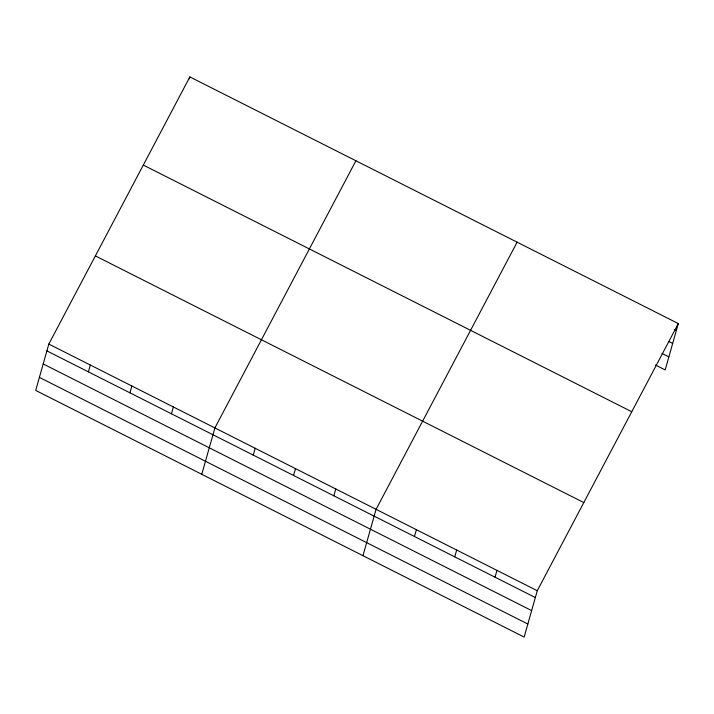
<?xml version="1.0" encoding="UTF-8"?>
<svg xmlns="http://www.w3.org/2000/svg" width="714" height="714" viewBox="0 0 714 714"><rect width="100%" height="100%" fill="white"/><g stroke="black" fill="none" stroke-linecap="round" stroke-linejoin="round"><path stroke-width="1.07" d="M48.82 344.068L35.7 390.433L524.147 637.084L537.267 590.728L678.3 323.567L189.853 76.916L48.82 344.068L537.267 590.728M88.402 371.86L90.339 365.032M189.299 78.861L189.853 76.916M129.921 392.825L131.858 385.997M171.44 413.79L173.377 406.962M201.776 474.292L214.896 427.927L355.92 160.775M253.256 455.104L255.193 448.276M293.552 475.453L295.489 468.625M333.849 495.802L335.785 488.983M362.962 555.688L376.082 509.332L517.114 242.171M414.45 536.5L416.378 529.681M454.747 556.849L456.674 550.03M495.043 577.198L496.971 570.379M678.3 323.567L665.18 369.932L655.354 364.97M674.4 329.404L676.372 330.395M668.741 341.453L672.677 343.443M661.994 353.412L668.875 356.884M143.309 165.077L631.756 411.728M95.364 255.907L583.811 502.567M46.892 350.895L535.339 597.547M43.197 363.944L531.644 610.595M39.395 377.385L527.842 624.036"/></g></svg>
